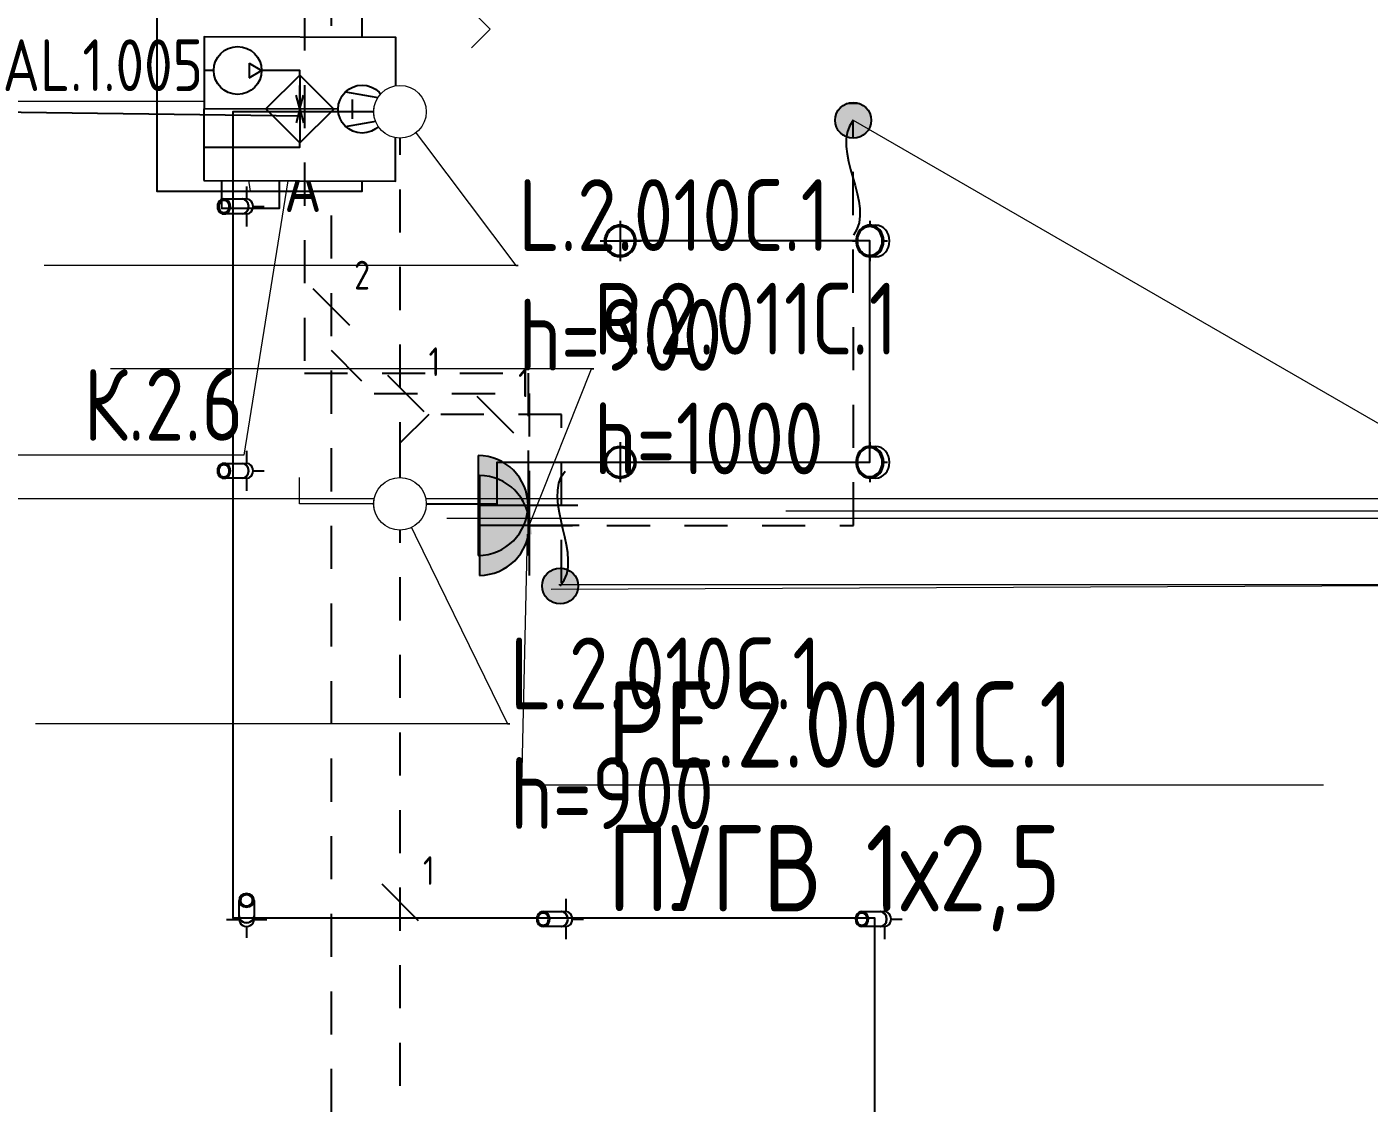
# Model space of a CAD drawing. Header units: millimetres. Extents: x -298345 to 861279, y -149517 to 72226.
# Drawn here: x 309393 to 314063, y 15445 to 19191 of the extents above; entities that cross this region are included whole.
import ezdxf
from ezdxf import colors
from ezdxf.entities.mleader import LeaderData, LeaderLine
from ezdxf.math import Vec2, Vec3

# ---------------------------------------------------------------- set-up
doc = ezdxf.new("R2010")
doc.units = ezdxf.units.MM
doc.set_wipeout_variables(frame=1)
doc.linetypes.add('JIS_02_0.7', pattern=[1.35, 0.75, -0.6])
doc.layers.get('0').update_dxf_attribs({"plot": 0})
for name, color, linetype in [('0_UNC_10 ОВ и ВК. Трассы', 1, 'Continuous'), ('0_UNC_12 ДСУП. Оборудование', 104, 'Continuous'), ('0_UNC_12 ДСУП. Трассы', 104, 'Continuous'), ('0_UNC_2 Розетки. Трассы', 1, 'Continuous'), ('0_UNC_3 Свет. Выключатели 230', 1, 'Continuous'), ('0_UNC_3 Свет. Выключатели 230. Трассы', 1, 'Continuous'), ('0_UNC_3 Свет. Трассы', 1, 'Continuous'), ('0_UNC_3.2 Аварийный свет. Оборудование', 1, 'Continuous'), ('0_UNC_3.2 Аварийный свет. Трассы', 1, 'Continuous'), ('ВиК. Оборудование', 1, 'Continuous'), ('ВиК. Трассы', 1, 'Continuous')]:
    doc.layers.add(name, color=color, linetype=linetype)
doc.layers.add('0_UNC_2 Розетки. Оборудование', color=7, linetype='Continuous', true_color=0x991b1e)
doc.layers.add('0_UNC_3 Свет. Оборудование', color=7, linetype='Continuous', true_color=0x991b1e)
doc.styles.add('Unecom', font='GOST2304A_0.ttf', dxfattribs={"height": 2.5})
pattern_1 = [(0, (-2.5674, 3.856), (0, 6.985), [5.08, -1.905]), (90, (-2.5674, 3.856), (-6.985, 4e-16), [5.08, -1.905])]

# ---------------------------------------------------------------- blocks, each defined once
blk = doc.blocks.new('*U115')
at = {"color": 0}
blk.add_wipeout([(-0.867, 0.857), (-0.864, 0.935), (-0.849, 1.041), (-0.806, 1.186), (-0.751, 1.301), (-0.648, 1.44), (-0.501, 1.575), (-0.34, 1.661), (-0.16, 1.719), (0.007, 1.733), (0.198, 1.711), (0.389, 1.64), (0.524, 1.558), (0.642, 1.449), (0.758, 1.3), (0.813, 1.168), (0.85, 1.021), (0.863, 0.87), (0.856, 0.748), (0.834, 0.63), (0.785, 0.505), (0.707, 0.365), (0.629, 0.271), (0.522, 0.175), (0.379, 0.087), (0.199, 0.027), (0, 0), (-0.126, 0.012), (-0.303, 0.055), (-0.47, 0.138), (-0.589, 0.231), (-0.721, 0.391), (-0.796, 0.536), (-0.855, 0.723)], dxfattribs=at)
blk.add_wipeout([(-0.867, 0.867), (-0.862, 0.958), (-0.842, 1.074), (-0.806, 1.186), (-0.751, 1.301), (-0.687, 1.396), (-0.608, 1.485), (-0.501, 1.575), (-0.409, 1.632), (-0.271, 1.691), (-0.16, 1.719), (-0.037, 1.733), (0.05, 1.733), (0.198, 1.711), (0.339, 1.665), (0.438, 1.615), (0.555, 1.533), (0.642, 1.449), (0.727, 1.34), (0.789, 1.228), (0.838, 1.09), (0.863, 0.952), (0.863, 0.788), (0.834, 0.63), (0.775, 0.477), (0.707, 0.365), (0.629, 0.271), (0.522, 0.175), (0.411, 0.104), (0.281, 0.047), (0.117, 0.008), (-0.059, 0.002), (-0.194, 0.022), (-0.346, 0.072), (-0.47, 0.138), (-0.589, 0.231), (-0.679, 0.328), (-0.763, 0.455), (-0.83, 0.617), (-0.86, 0.757)], dxfattribs=at)
at = {"color": 0, "lineweight": 13}
blk.add_lwpolyline([(0, 1.734), (0, 4.179), (0.867, 4.179)], dxfattribs=at)
blk.add_circle((0, 0.867), 0.867, dxfattribs=at)
blk.add_circle((0, 0.867), 0.867, dxfattribs=at)
blk.add_circle((0, 0.867), 0.867, dxfattribs=at)
blk.add_circle((0, 0.867), 0.867, dxfattribs=at)
blk.add_circle((0, 0.867), 0.867, dxfattribs=at)
blk.add_circle((0, 0.867), 0.867, dxfattribs=at)
at = {"color": 0, "style": 'Unecom', "flags": 9}
for tag in ['ГРУППА', 'НАИМЕНОВАНИЕ']:
    blk.add_attdef(tag, (0, 0), '', height=2.5, dxfattribs=at)
blk = doc.blocks.new('_None')
blk = doc.blocks.new('*U129')
at = {"color": 18, "true_color": 0x000000, "style": 'Unecom'}
blk.add_attdef('K.', (-0.734, 5.124), '', height=2.5, dxfattribs=at)
at = {"color": 0}
blk.add_wipeout([(-3.369, -2.501), (-3.355, 2.499), (3.311, 2.482), (3.298, -2.518)], dxfattribs=at)
for p, q in [((-1.791, 1.579), (-1.792, 1.079)), ((-1.791, 1.579), (-1.358, 1.327)), ((-3.025, 1.332), (-3.358, 1.333)), ((-1.792, 1.079), (-1.358, 1.327)), ((-0.025, 1.169), (-0.032, -1.188)), ((-0.029, -0.01), (-0.157, 0.474)), ((-0.029, -0.01), (-0.157, 0.474)), ((-0.029, -0.01), (0.102, 0.473)), ((-0.029, -0.01), (0.102, 0.473)), ((1.563, 0.588), (2.887, 0.351)), ((1.804, -0.348), (1.806, 0.319)), ((1.305, -0.013), (-3.362, -0.001)), ((-0.029, -0.01), (-0.159, -0.492)), ((-0.029, -0.01), (-0.159, -0.492)), ((-0.029, -0.01), (0.099, -0.493)), ((-0.029, -0.01), (0.099, -0.493)), ((1.56, -0.615), (2.885, -0.385)), ((2.971, -0.017), (3.305, -0.018))]:
    blk.add_line(p, q, dxfattribs=at)
for points in [[(-3.369, -2.501), (3.298, -2.518), (3.311, 2.482), (-3.355, 2.499)], [(-0.032, -1.188), (1.15, -0.013), (-0.025, 1.169), (-1.207, -0.006)]]:
    blk.add_lwpolyline(points, close=True, dxfattribs=at)
for points in [[(-0.025, 1.169), (-0.025, 1.324), (-1.358, 1.327)], [(-3.366, -1.334), (-0.032, -1.343), (-0.032, -1.188)]]:
    blk.add_lwpolyline(points, dxfattribs=at)
for centre in [(-2.192, 1.33), (2.138, -0.015)]:
    blk.add_circle(centre, 0.833, dxfattribs=at)
blk = doc.blocks.new('*U314')
at = {"ltscale": 0.4}
h = blk.add_hatch(color=0, dxfattribs=at)
h.dxf.hatch_style = 1
h.paths.add_polyline_path([(0, -1.737), (0, 0), (-1.737, 0, 0.414214)])
h = blk.add_hatch(color=0, dxfattribs=at)
h.dxf.hatch_style = 1
h.paths.add_polyline_path([(0, -1.737, 0.414214), (1.737, 0), (0, 0)])
at = {"color": 0, "linetype": 'ByBlock', "lineweight": -2}
for points in [[(1.737, 0), (-1.737, 0)], [(1.737, -1.737), (-1.737, -1.737)]]:
    blk.add_lwpolyline(points, dxfattribs=at)
at = {"color": 0, "ltscale": 0.4}
blk.add_lwpolyline([(0, -3.475), (0, 0)], dxfattribs=at)
at = {"color": 0, "linetype": 'ByBlock', "lineweight": -2}
blk.add_arc((0, 0), 1.737, 180, 0, dxfattribs=at)
at = {"color": 18, "true_color": 0x000000, "style": 'Unecom', "flags": 1}
for tag, p in [('НАЗНАЧЕНИЕ', (-2.52, 0.678)), ('ГРУППА', (-2.52, -2.272))]:
    blk.add_attdef(tag, p, '', height=2.5, rotation=180, dxfattribs=at)
at = {"layer": 'Defpoints', "style": 'Unecom'}
for tag, p in [('АТРИБУТ', (12.974, 0.678)), ('МОДЕЛЬ', (12.974, -2.272))]:
    blk.add_attdef(tag, p, '', height=2.5, rotation=180, dxfattribs=at)
blk = doc.blocks.new('*U325')
at = {"ltscale": 0.4}
h = blk.add_hatch(color=0, dxfattribs=at)
h.dxf.hatch_style = 1
h.paths.add_polyline_path([(-1.737, 0), (0, 0), (0, 1.737, 0.414214)])
h = blk.add_hatch(color=0, dxfattribs=at)
h.dxf.hatch_style = 1
h.paths.add_polyline_path([(-1.737, 0, 0.414214), (0, -1.737), (0, 0)])
at = {"color": 0, "linetype": 'ByBlock', "lineweight": -2}
for points in [[(-1.737, -1.737), (-1.737, 1.737)], [(0, -1.737), (0, 1.737)]]:
    blk.add_lwpolyline(points, dxfattribs=at)
at = {"color": 0, "ltscale": 0.4}
blk.add_lwpolyline([(-3.475, 0), (0, 0)], dxfattribs=at)
at = {"color": 0, "linetype": 'ByBlock', "lineweight": -2}
blk.add_arc((0, 0), 1.737, 90, 270, dxfattribs=at)
at = {"color": 18, "true_color": 0x000000, "style": 'Unecom', "flags": 1}
for tag, p in [('НАЗНАЧЕНИЕ', (-2.52, 0.678)), ('ГРУППА', (-2.52, -2.272))]:
    blk.add_attdef(tag, p, '', height=2.5, rotation=180, dxfattribs=at)
at = {"layer": 'Defpoints', "style": 'Unecom'}
for tag, p in [('АТРИБУТ', (12.974, 0.678)), ('МОДЕЛЬ', (12.974, -2.272))]:
    blk.add_attdef(tag, p, '', height=2.5, rotation=180, dxfattribs=at)
blk = doc.blocks.new('*U118')
at = {"color": 0, "lineweight": 13}
for points in [[(0, 1.734), (0, 4.179), (0.867, 4.179)], [(0, 0), (0, -2.445), (-0.867, -2.445)]]:
    blk.add_lwpolyline(points, dxfattribs=at)
blk.add_circle((0, 0.867), 0.867, dxfattribs=at)
blk.add_circle((0, 0.867), 0.867, dxfattribs=at)
blk.add_circle((0, 0.867), 0.867, dxfattribs=at)
blk.add_circle((0, 0.867), 0.867, dxfattribs=at)
blk.add_circle((0, 0.867), 0.867, dxfattribs=at)
at = {"color": 0, "style": 'Unecom', "flags": 9}
for tag in ['ГРУППА', 'НАИМЕНОВАНИЕ']:
    blk.add_attdef(tag, (0, 0), '', height=2.5, dxfattribs=at)
blk = doc.blocks.new('АО')
at = {"color": 1}
blk.add_lwpolyline([(-100, 60), (100, 60), (100, -60), (-100, -60), (-100, 60)], dxfattribs=at)
at = {"color": 1, "insert": (117.1, 107.6), "char_height": 180, "attachment_point": 1, "style": 'Unecom'}
blk.add_mtext('А', dxfattribs=at)
blk = doc.blocks.new('*U165')
h = blk.add_hatch()
h.set_pattern_fill('ANGLE', color=0)
h.set_pattern_definition(pattern_1)
h.paths.add_polyline_path([(1.25, -1.25, 1), (-1.25, -1.25, 1)])
at = {"linetype": 'ByBlock'}
h = blk.add_hatch(color=0, dxfattribs=at)
h.dxf.hatch_style = 1
h.paths.add_polyline_path([(0, 0, 1), (0, -2.5, 1)])
at = {"color": 0, "linetype": 'ByBlock'}
blk.add_circle((0, -1.25), 1.25, dxfattribs=at)
at = {"color": 0, "linetype": 'ByBlock', "start_tangent": (-7.49885, 6.497386), "end_tangent": (-9.803851, 7.960876)}
blk.add_spline([(0, -1.25), (-7.998, -1.066)], degree=3, dxfattribs=at)
blk = doc.blocks.new('ELTOOL_CABLE_TICK_ANNO_100_1p8_0p8_0p6')
at = {"linetype": 'ByBlock'}
blk.add_line((-63.6, 63.6), (63.6, -63.6), dxfattribs=at)
at = {"style": 'Unecom'}
blk.add_attdef('COUNT', (80, 60), '', height=100, dxfattribs=at)
blk = doc.blocks.new('Светильник встраиваемый_Maytoni Share_DL126-GX53-WB_D110х H42мм - Share 110х42-V119-План расположения приборов освещения_ выключателей_ групп освещения мансардного этажа на отметке _3_300')
at = {"color": 0}
for p, q in [((0, 70), (0, -30)), ((-70, 0), (70, 0)), ((0, -30), (0, -35)), ((0, -35), (0, -53)), ((0, -53.5), (0, -70))]:
    blk.add_line(p, q, dxfattribs=at)
for radius, start, end in [(55, 0, 180), (50, 360, 180), (55, 180, 213.2921), (50, 180, 217.2426), (50, 322.7574, 360), (55, 326.7079, 360), (55, 213.2921, 219.8763), (55, 219.8763, 254.6562), (50, 217.2426, 224.4853), (50, 225, 315), (55, 285.3438, 320.1237), (50, 315.5147, 322.7574), (55, 320.1237, 326.7079), (55, 255, 285)]:
    blk.add_arc((0, 0), radius, start, end, dxfattribs=at)
at = {"color": 0, "style": 'Unecom', "flags": 9}
for tag in ['ГРУППА', 'МОЩНОСТЬ', 'НАИМЕНОВАНИЕ']:
    blk.add_attdef(tag, (0, 0), '', height=2.5, dxfattribs=at)
blk = doc.blocks.new('Светильник встраиваемый_Maytoni Share_DL126-GX53-WB_D110х H42мм - Share 110х42-V120-План расположения приборов освещения_ выключателей_ групп освещения мансардного этажа на отметке _3_300')
at = {"color": 0}
for p, q in [((0, 70), (0, 0)), ((-70, 0), (70, 0)), ((0, -0.2), (0, -39.7)), ((0, -40), (0, -45)), ((0, -45), (0, -70))]:
    blk.add_line(p, q, dxfattribs=at)
for radius, start, end in [(55, 105, 162.9712), (50, 45, 167.9735), (55, 75, 104.915), (55, 30, 74.5027), (55, 166.9974, 180), (55, 180, 195), (55, 163.5974, 166.9974), (50, 167.9735, 180), (50, 180, 195), (50, 11.7988, 45), (55, 12.7957, 30), (50, 345, 360), (50, 360, 11.7988), (55, 345, 360), (55, 0, 12.7957), (55, 195, 210), (50, 195, 210), (55, 210, 217.0843), (55, 217.7548, 219.0765), (50, 210, 224.9309), (55, 219.0765, 226.9807), (55, 226.9807, 312.8829), (50, 225, 236.2959), (50, 236.2959, 303.5541), (50, 303.5541, 314.9477), (50, 315, 323.2452), (55, 312.8829, 320.8271), (50, 323.3293, 329.749), (55, 320.8271, 322.7308), (50, 330, 345), (55, 323.2539, 330), (55, 330, 345)]:
    blk.add_arc((0, 0), radius, start, end, dxfattribs=at)
at = {"color": 0, "style": 'Unecom', "flags": 9}
for tag in ['ГРУППА', 'МОЩНОСТЬ', 'НАИМЕНОВАНИЕ']:
    blk.add_attdef(tag, (0, 0), '', height=2.5, dxfattribs=at)
blk = doc.blocks.new('Светильник встр_тке _3_3000')
at = {"color": 0}
for p, q in [((6623.1, 7895), (6623.8, 7895)), ((6623.4, 7895), (6633.1, 7895)), ((6623.8, 7910), (6623.8, 7894.9)), ((6633.1, 7895), (6644.1, 7895)), ((6562.9, 7840), (6575.2, 7840)), ((6671.3, 7840), (6684.7, 7840)), ((6623.8, 7785), (6623.1, 7785)), ((6633.1, 7785), (6623.4, 7785)), ((6623.8, 7785.1), (6623.8, 7770)), ((6644.1, 7785), (6633.1, 7785))]:
    blk.add_line(p, q, dxfattribs=at)
for centre, major_axis, start_param, end_param in [((6623.1, 7840), (0, 55), 4.712389, 7.853982), ((6623.8, 7840), (0, 55), 4.712389, 6.283185), ((6623.4, 7840), (0, 55), 4.712389, 6.021386), ((6644.1, 7840), (0, 55), 4.712389, 6.283185), ((6623.1, 7840), (0, 50), 4.712389, 7.853982), ((6623.1, 7840), (0, 55), 1.570796, 4.712389), ((6623.1, 7840), (0, 50), 1.570796, 4.712389), ((6623.8, 7840), (0, 55), 3.141593, 4.712389), ((6623.4, 7840), (0, 55), 3.403392, 4.712389), ((6644.1, 7840), (0, 55), 3.141593, 4.712389)]:
    blk.add_ellipse(centre, major_axis=major_axis, ratio=0.870528, start_param=start_param, end_param=end_param, dxfattribs=at)
at = {"color": 0, "style": 'Unecom', "flags": 9}
for tag in ['ГРУППА', 'МОЩНОСТЬ', 'НАИМЕНОВАНИЕ']:
    blk.add_attdef(tag, (0, 0), '', height=2.5, dxfattribs=at)
blk = doc.blocks.new('Светильник встр_тке _3_3001')
at = {"color": 0}
for p, q in [((6623.1, 7125), (6623.8, 7125)), ((6623.4, 7125), (6633.1, 7125)), ((6623.8, 7140), (6623.8, 7124.9)), ((6633.1, 7125), (6644.1, 7125)), ((6562.9, 7070), (6575.2, 7070)), ((6671.3, 7070), (6684.7, 7070)), ((6623.8, 7015), (6623.1, 7015)), ((6633.1, 7015), (6623.4, 7015)), ((6623.8, 7015.1), (6623.8, 7000)), ((6644.1, 7015), (6633.1, 7015))]:
    blk.add_line(p, q, dxfattribs=at)
for centre, major_axis, start_param, end_param in [((6623.1, 7070), (0, 55), 4.712389, 7.853982), ((6623.1, 7070), (0, 50), 4.712389, 7.853982), ((6623.8, 7070), (0, 55), 4.712389, 6.283185), ((6623.4, 7070), (0, 55), 4.712389, 6.021386), ((6644.1, 7070), (0, 55), 4.712389, 6.283185), ((6623.1, 7070), (0, 55), 1.570796, 4.712389), ((6623.1, 7070), (0, 50), 1.570796, 4.712389), ((6623.8, 7070), (0, 55), 3.141593, 4.712389), ((6623.4, 7070), (0, 55), 3.403392, 4.712389), ((6644.1, 7070), (0, 55), 3.141593, 4.712389)]:
    blk.add_ellipse(centre, major_axis=major_axis, ratio=0.870528, start_param=start_param, end_param=end_param, dxfattribs=at)
at = {"color": 0, "style": 'Unecom', "flags": 9}
for tag in ['ГРУППА', 'МОЩНОСТЬ', 'НАИМЕНОВАНИЕ']:
    blk.add_attdef(tag, (0, 0), '', height=2.5, dxfattribs=at)
blk = doc.blocks.new('Светильникпотол_тке _3_30022')
at = {"color": 0}
for p, q in [((4376.3, 7986), (4439.3, 7986)), ((4440.2, 7986), (4455, 7986)), ((4454.9, 7986), (4455, 7986)), ((4455, 8030), (4455, 7985.9)), ((4477.5, 7960), (4515.9, 7960)), ((4439.3, 7934), (4376.3, 7934)), ((4455, 7934), (4440.2, 7934)), ((4455, 7934), (4454.9, 7934)), ((4455, 7934), (4455, 7890))]:
    blk.add_line(p, q, dxfattribs=at)
for centre, major_axis, start_param, end_param in [((4376.3, 7960), (0, 26), 4.712389, 7.853982), ((4439.3, 7960), (0, 26), 4.712389, 6.283185), ((4440.2, 7960), (0, 26), 4.712389, 6.283185), ((4454.9, 7960), (0, 26), 4.712389, 6.283185), ((4376.3, 7960), (0, 26), 1.570796, 4.712389), ((4376.3, 7960), (0, 21), 4.712389, 7.853982), ((4376.3, 7960), (0, 21), 1.570796, 4.712389), ((4439.3, 7960), (0, 26), 3.141593, 4.712389), ((4440.2, 7960), (0, 26), 3.141593, 4.712389), ((4454.9, 7960), (0, 26), 3.141593, 4.712389), ((4455, 7960), (0, 26), 4.712389, 5.759587), ((4455, 7960), (0, 26), 4.712389, 5.759587), ((4455, 7960), (0, 26), 3.665191, 4.712389), ((4455, 7960), (0, 26), 3.665191, 4.712389)]:
    blk.add_ellipse(centre, major_axis=major_axis, ratio=0.870528, start_param=start_param, end_param=end_param, dxfattribs=at)
at = {"color": 0, "style": 'Unecom', "flags": 9}
for tag in ['ГРУППА', 'МОЩНОСТЬ', 'НАИМЕНОВАНИЕ']:
    blk.add_attdef(tag, (0, 0), '', height=2.5, dxfattribs=at)
blk = doc.blocks.new('Светильникпотол_тке _3_30019')
at = {"color": 0}
for p, q in [((1869, 4490.7), (1869, 4544.2)), ((1921, 4544.2), (1921, 4490.7)), ((1869, 4477.4), (1869, 4489.9)), ((1921, 4489.9), (1921, 4477.4)), ((1825, 4477.4), (1869, 4477.4)), ((1869, 4477.4), (1869, 4477.4)), ((1895, 4453.7), (1895, 4413.8)), ((1921, 4477.4), (1921, 4477.4)), ((1921, 4477.4), (1965, 4477.4))]:
    blk.add_line(p, q, dxfattribs=at)
for centre, major_axis, start_param, end_param in [((1895, 4544.2), (-26, 0), 3.141593, 6.283185), ((1895, 4544.2), (26, 0), 3.141593, 6.283185), ((1895, 4544.2), (21, 0), 0, 3.141593), ((1895, 4544.2), (21, 0), 3.141593, 6.283185), ((1895, 4490.7), (26, 0), 3.141593, 6.283185), ((1895, 4489.9), (-26, 0), 0, 3.141593), ((1895, 4477.4), (-26, 0), 0, 3.141593), ((1895, 4477.4), (26, 0), 3.665191, 5.759587), ((1895, 4477.4), (26, 0), 3.665191, 5.759587)]:
    blk.add_ellipse(centre, major_axis=major_axis, ratio=0.908508, start_param=start_param, end_param=end_param, dxfattribs=at)
at = {"color": 0, "style": 'Unecom', "flags": 9}
for tag in ['ГРУППА', 'МОЩНОСТЬ', 'НАИМЕНОВАНИЕ']:
    blk.add_attdef(tag, (0, 0), '', height=2.5, dxfattribs=at)
blk = doc.blocks.new('Светильникпотол_тке _3_30023')
at = {"color": 0}
for p, q in [((5565.8, 5550), (5565.8, 5505.9)), ((5487.1, 5506), (5550, 5506)), ((5551, 5506), (5565.8, 5506)), ((5565.7, 5506), (5565.8, 5506)), ((5588.3, 5480), (5626.7, 5480)), ((5550, 5454), (5487.1, 5454)), ((5565.8, 5454), (5551, 5454)), ((5565.8, 5454), (5565.7, 5454)), ((5565.8, 5454), (5565.8, 5410))]:
    blk.add_line(p, q, dxfattribs=at)
for centre, major_axis, start_param, end_param in [((5487.1, 5480), (0, 26), 4.712389, 7.853982), ((5487.1, 5480), (0, 26), 1.570796, 4.712389), ((5487.1, 5480), (0, 21), 4.712389, 7.853982), ((5487.1, 5480), (0, 21), 1.570796, 4.712389), ((5550, 5480), (0, 26), 4.712389, 6.283185), ((5550, 5480), (0, 26), 3.141593, 4.712389), ((5551, 5480), (0, 26), 4.712389, 6.283185), ((5551, 5480), (0, 26), 3.141593, 4.712389), ((5565.7, 5480), (0, 26), 4.712389, 6.283185), ((5565.7, 5480), (0, 26), 3.141593, 4.712389), ((5565.8, 5480), (0, 26), 4.712389, 5.759587), ((5565.8, 5480), (0, 26), 4.712389, 5.759587), ((5565.8, 5480), (0, 26), 3.665191, 4.712389), ((5565.8, 5480), (0, 26), 3.665191, 4.712389)]:
    blk.add_ellipse(centre, major_axis=major_axis, ratio=0.870528, start_param=start_param, end_param=end_param, dxfattribs=at)
at = {"color": 0, "style": 'Unecom', "flags": 9}
for tag in ['ГРУППА', 'МОЩНОСТЬ', 'НАИМЕНОВАНИЕ']:
    blk.add_attdef(tag, (0, 0), '', height=2.5, dxfattribs=at)
blk = doc.blocks.new('Светильникпотол_тке _3_30025')
at = {"color": 0}
for p, q in [((6674.8, 5550), (6674.8, 5505.9)), ((6596, 5506), (6659, 5506)), ((6660, 5506), (6674.8, 5506)), ((6674.7, 5506), (6674.8, 5506)), ((6697.6, 5480), (6735.7, 5480)), ((6659, 5454), (6596, 5454)), ((6674.8, 5454), (6660, 5454)), ((6674.8, 5454), (6674.7, 5454)), ((6674.8, 5454), (6674.8, 5410))]:
    blk.add_line(p, q, dxfattribs=at)
for centre, major_axis, start_param, end_param in [((6596, 5480), (0, 26), 4.712389, 7.853982), ((6596, 5480), (0, 26), 1.570796, 4.712389), ((6596, 5480), (0, 21), 4.712389, 7.853982), ((6596, 5480), (0, 21), 1.570796, 4.712389), ((6659, 5480), (0, 26), 4.712389, 6.283185), ((6659, 5480), (0, 26), 3.141593, 4.712389), ((6660, 5480), (0, 26), 4.712389, 6.283185), ((6660, 5480), (0, 26), 3.141593, 4.712389), ((6674.7, 5480), (0, 26), 4.712389, 6.283185), ((6674.7, 5480), (0, 26), 3.141593, 4.712389), ((6674.8, 5480), (0, 26), 4.712389, 5.759587), ((6674.8, 5480), (0, 26), 4.712389, 5.759587), ((6674.8, 5480), (0, 26), 3.665191, 4.712389), ((6674.8, 5480), (0, 26), 3.665191, 4.712389)]:
    blk.add_ellipse(centre, major_axis=major_axis, ratio=0.870528, start_param=start_param, end_param=end_param, dxfattribs=at)
at = {"color": 0, "style": 'Unecom', "flags": 9}
for tag in ['ГРУППА', 'МОЩНОСТЬ', 'НАИМЕНОВАНИЕ']:
    blk.add_attdef(tag, (0, 0), '', height=2.5, dxfattribs=at)
blk = doc.blocks.new('*U298')
h = blk.add_hatch()
h.set_pattern_fill('ANGLE', color=0)
h.set_pattern_definition(pattern_1)
h.paths.add_polyline_path([(1.25, -1.25, 1), (-1.25, -1.25, 1)])
at = {"linetype": 'ByBlock'}
h = blk.add_hatch(color=0, dxfattribs=at)
h.dxf.hatch_style = 1
h.paths.add_polyline_path([(1.249, -1.307, 1), (-1.249, -1.193, 1)])
at = {"color": 0, "linetype": 'ByBlock'}
blk.add_circle((0, -1.25), 1.25, dxfattribs=at)
at = {"color": 0, "linetype": 'ByBlock', "start_tangent": (6.832687, 7.194662), "end_tangent": (8.399797, 9.430507)}
blk.add_spline([(0, -1.25), (0.549, 6.731)], degree=3, dxfattribs=at)

msp = doc.modelspace()

# ---------------------------------------------------------------- linework, layer by layer
at = {"layer": '0_UNC_2 Розетки. Трассы', "color": 1, "linetype": 'JIS_02_0.7', "ltscale": 200}
for points in [[(311148.6, 21230.3), (311148.6, 20184.3), (310998.6, 20034.3), (310602, 20034.3), (310452, 19884.3), (310452, 13879.5), (311999.8, 13879.5)], [(311148.6, 21230.3), (311148.6, 20184.3), (310998.6, 20034.3), (310602, 20034.3), (310452, 19884.3), (310452, 18065.4), (310602, 17915.4), (311141.4, 17915.4), (311141.4, 17455.7), (312269.4, 17455.7), (312267.9, 18865.5)]]:
    msp.add_lwpolyline(points, dxfattribs=at)
at = {"layer": '0_UNC_3 Свет. Выключатели 230. Трассы', "linetype": 'JIS_02_0.7', "ltscale": 200}
for points in [[(311175.9, 21264.3), (311175.9, 20567.4), (310589.9, 20567.4), (310489.9, 20467.4), (310489.9, 18896), (310691.4, 18895.3), (310691.4, 14493.5), (310408.6, 14493.5), (310408.6, 13809.2), (312092.9, 13811.5)], [(311253.6, 17255.6), (311253.6, 17841.8), (310791.4, 17841.8), (310691.4, 17741.8), (310691.4, 17530.9)]]:
    msp.add_lwpolyline(points, dxfattribs=at)
at = {"layer": '0_UNC_3 Свет. Трассы'}
msp.add_lwpolyline([(310691.4, 17530.9), (311030, 17530.9), (311030, 17675.7), (312326.4, 17675.7), (312325.7, 18445.7), (311457.9, 18445.7)], dxfattribs=at)
at = {"layer": '0_UNC_3.2 Аварийный свет. Трассы'}
msp.add_lwpolyline([(310171.2, 23572.5), (310171.2, 21964.8), (308620, 21964.8), (308620, 21622.6), (310182.7, 21622.6), (310182.7, 20594.1), (308620, 20594.1), (308620, 19983.6), (309844.9, 19983.6), (309844.9, 18618.8), (310171.2, 18618.8), (310559.9, 18618.8), (310559.9, 20089.5), (310559.9, 20860.7), (310559.9, 20810.7), (316078.5, 20810.7), (316078.5, 21920.8), (316345.4, 21920.8), (316345.4, 20089.5), (316783.9, 20089.5), (323782.8, 20089.5)], dxfattribs=at)

# ---------------------------------------------------------------- block references
at = {"layer": '0_UNC_12 ДСУП. Оборудование', "xscale": 100, "yscale": 100, "zscale": 100, "rotation": 89.99999999999999}
msp.add_blockref('*U314', (310963.1, 17525.2), dxfattribs=at)
at = {"layer": '0_UNC_2 Розетки. Оборудование', "linetype": 'ByBlock', "xscale": 49.99999999999999, "yscale": 49.99999999999999, "zscale": 49.99999999999999, "rotation": 91.44414971166562}
msp.add_blockref('*U165', (312205.4, 18864), dxfattribs=at)
at = {"layer": '0_UNC_2 Розетки. Оборудование', "xscale": 100, "yscale": 100, "zscale": 100, "rotation": 180}
msp.add_blockref('*U325', (310967.6, 17455.7), dxfattribs=at)
at = {"layer": '0_UNC_2 Розетки. Трассы', "color": 1}
for p, values in [((310452, 18216.7), {'COUNT': '2'}), ((310711, 17915.4), {'COUNT': '1'})]:
    msp.add_blockref('ELTOOL_CABLE_TICK_ANNO_100_1p8_0p8_0p6', p, dxfattribs=at).add_auto_attribs(values)
at = {"layer": '0_UNC_3 Свет. Выключатели 230. Трассы'}
for p in [(311022.5, 17841.8), (310691.4, 16144.7)]:
    msp.add_blockref('ELTOOL_CABLE_TICK_ANNO_100_1p8_0p8_0p6', p, dxfattribs=at).add_auto_attribs({'COUNT': '1'})
at = {"layer": '0_UNC_3 Свет. Выключатели 230. Трассы', "linetype": 'ByBlock', "xscale": 49.99999999999999, "yscale": 49.99999999999999, "zscale": 49.99999999999999, "rotation": 1.444149711665488}
msp.add_blockref('*U298', (311247, 17307.5), dxfattribs=at)
at = {"layer": '0_UNC_3 Свет. Оборудование'}
for name, p in [('Светильник встраиваемый_Maytoni Share_DL126-GX53-WB_D110х H42мм - Share 110х42-V120-План расположения приборов освещения_ выключателей_ групп освещения мансардного этажа на отметке _3_300', (311457.6, 18445.7)), ('Светильник встр_тке _3_3000', (305702.6, 10605.7)), ('Светильникпотол_тке _3_30022', (305702.6, 9685.7)), ('Светильник встраиваемый_Maytoni Share_DL126-GX53-WB_D110х H42мм - Share 110х42-V119-План расположения приборов освещения_ выключателей_ групп освещения мансардного этажа на отметке _3_300', (311457.6, 17675.7)), ('Светильник встр_тке _3_3001', (305702.6, 10605.7)), ('Светильникпотол_тке _3_30019', (308262.6, 11606.6)), ('Светильникпотол_тке _3_30023', (305702.6, 10605.7)), ('Светильникпотол_тке _3_30025', (305702.6, 10605.7))]:
    msp.add_blockref(name, p, dxfattribs=at)
at = {"layer": '0_UNC_3.2 Аварийный свет. Оборудование'}
msp.add_blockref('АО', (310171.2, 18618.8), dxfattribs=at)

# ---------------------------------------------------------------- leaders
at = {"layer": '0_UNC_10 ОВ и ВК. Трассы', "ltscale": 2}
ml = msp.add_multileader_mtext('Standard', dxfattribs=at)
ml.set_content('К.2.6', color=7, style='Unecom')
ml.set_leader_properties(color=7, linetype='ByLayer', lineweight=13)
ml.set_arrow_properties(name='NONE')
ml.build(insert=Vec2(0, 0))
ml.multileader.update_dxf_attribs({"text_left_attachment_type": 6, "text_right_attachment_type": 6, "text_bottom_attachment_type": 10, "dogleg_length": 0, "arrow_head_size": 0, "scale": 100})
ctx = ml.context
ctx.base_point, ctx.scale, ctx.char_height, ctx.arrow_head_size, ctx.plane_origin = Vec3(309578, 17700.7), 100, 250, 0, Vec3(311458.8, 22894.5)
ctx.left_attachment, ctx.right_attachment, ctx.top_attachment, ctx.text_align_type = 6, 6, 10, 2
notes = []
notes.append((ctx, [(0, (1, 1, 0), (310148.5, 17700.7), (-1, 0), 0, [(0, [(310341.1, 18901.2)], 0, [])])]))
ctx.mtext.insert, ctx.mtext.width, ctx.mtext.alignment, ctx.mtext.flow_direction = Vec3(310146.5, 18000.7), 23.803, 3, 5
at = {"layer": '0_UNC_12 ДСУП. Оборудование', "ltscale": 200}
ml = msp.add_multileader_mtext('Standard', dxfattribs=at)
ml.set_content('РЕ.2.0011C.1\\PПУГВ 1х2,5', color=7, style='Unecom')
ml.set_leader_properties(color=7, linetype='ByLayer', lineweight=13)
ml.build(insert=Vec2(0, 0))
ml.multileader.update_dxf_attribs({"text_left_attachment_type": 6, "text_right_attachment_type": 8, "text_bottom_attachment_type": 10, "dogleg_length": 1, "arrow_head_size": 100, "scale": 100})
ctx = ml.context
ctx.base_point, ctx.scale, ctx.char_height, ctx.arrow_head_size, ctx.landing_gap_size, ctx.plane_origin = Vec3(311213.7, 16552.8), 100, 300, 100, 200, Vec3(303893.5, 12893.8)
ctx.left_attachment, ctx.right_attachment, ctx.top_attachment = 6, 8, 10
notes.append((ctx, [(0, (1, 1, 0), (311113.7, 16552.8), (1, 0), 100, [(0, [(311136.8, 17525.2)], 0, [])])]))
ctx.mtext.insert, ctx.mtext.flow_direction = Vec3(311413.7, 16912.8), 5
at = {"layer": '0_UNC_2 Розетки. Оборудование', "color": 7, "ltscale": 200}
ml = msp.add_multileader_mtext('Standard', dxfattribs=at)
ml.set_content('Спуск кабельных линий на первый этаж', color=7, style='Unecom')
ml.set_leader_properties(color=7, linetype='ByLayer', lineweight=13)
ml.set_arrow_properties(name='NONE')
ml.build(insert=Vec2(0, 0))
ml.multileader.update_dxf_attribs({"text_left_attachment_type": 6, "text_right_attachment_type": 6, "text_bottom_attachment_type": 10, "dogleg_length": 0.08, "arrow_head_size": 100, "scale": 100})
ctx = ml.context
ctx.base_point, ctx.scale, ctx.char_height, ctx.arrow_head_size, ctx.landing_gap_size, ctx.plane_origin = Vec3(317627.7, 17479.3), 100, 250, 100, 0, Vec3(309416.3, 20116.6)
ctx.left_attachment, ctx.right_attachment, ctx.top_attachment = 6, 6, 10
notes.append((ctx, [(1, (1, 1, 0), (317619.7, 17479.3), (1, 0), 8, [(0, [(311175.9, 21672.3)], 0, [])])]))
ctx.mtext.insert, ctx.mtext.width, ctx.mtext.flow_direction = Vec3(317627.7, 17779.3), 2292.152, 5
ml = msp.add_multileader_mtext('Standard', dxfattribs=at)
ml.set_content('R.2.011С.1\\PПолотенцесуш.\\Ph=670', color=7, style='Unecom')
ml.set_leader_properties(color=7, linetype='ByLayer', lineweight=13)
ml.set_arrow_properties(name='NONE')
ml.build(insert=Vec2(0, 0))
ml.multileader.update_dxf_attribs({"text_left_attachment_type": 6, "text_right_attachment_type": 6, "text_bottom_attachment_type": 10, "dogleg_length": 0.08, "arrow_head_size": 100, "scale": 100})
ctx = ml.context
ctx.base_point, ctx.scale, ctx.char_height, ctx.arrow_head_size, ctx.landing_gap_size, ctx.plane_origin = Vec3(314632.1, 17505.1), 100, 250, 100, 0, Vec3(23741.8, -18557.7)
ctx.left_attachment, ctx.right_attachment, ctx.top_attachment = 6, 6, 10
notes.append((ctx, [(0, (1, 1, 0), (314624.1, 17505.1), (1, 0), 8, [(0, [(312267.9, 18865.5)], 0, [])])]))
ctx.mtext.insert, ctx.mtext.flow_direction = Vec3(314632.1, 17805.1), 5
ml = msp.add_multileader_mtext('Standard', dxfattribs=at)
ml.set_content('R.2.011С.1\\Ph=1000', color=7, style='Unecom')
ml.set_leader_properties(color=7, linetype='ByLayer', lineweight=13)
ml.set_arrow_properties(name='NONE')
ml.build(insert=Vec2(0, 0))
ml.multileader.update_dxf_attribs({"text_left_attachment_type": 6, "text_right_attachment_type": 6, "text_bottom_attachment_type": 10, "dogleg_length": 0.08, "arrow_head_size": 100, "scale": 100})
ctx = ml.context
ctx.base_point, ctx.scale, ctx.char_height, ctx.arrow_head_size, ctx.landing_gap_size, ctx.plane_origin = Vec3(311365.5, 18000.1), 100, 250, 100, 0, Vec3(22579.1, -17817.9)
ctx.left_attachment, ctx.right_attachment, ctx.top_attachment = 6, 6, 10
notes.append((ctx, [(0, (1, 1, 0), (311357.5, 18000.1), (1, 0), 8, [(0, [(311141.4, 17455.7)], 0, [])])]))
ctx.mtext.insert, ctx.mtext.flow_direction = Vec3(311365.5, 18300.1), 5
at = {"layer": '0_UNC_3 Свет. Выключатели 230', "color": 7, "ltscale": 200}
ml = msp.add_multileader_mtext('Standard', dxfattribs=at)
ml.set_content('L.2.010C.1\\Ph=900', color=7, style='Unecom')
ml.set_leader_properties(color=7, linetype='ByLayer', lineweight=13)
ml.set_arrow_properties(name='NONE')
ml.build(insert=Vec2(0, 0))
ml.multileader.update_dxf_attribs({"text_left_attachment_type": 6, "text_right_attachment_type": 6, "text_bottom_attachment_type": 10, "dogleg_length": 0.08, "arrow_head_size": 100, "scale": 100})
ctx = ml.context
ctx.base_point, ctx.scale, ctx.char_height, ctx.arrow_head_size, ctx.landing_gap_size, ctx.plane_origin = Vec3(311073.9, 16765.7), 100, 250, 100, 0, Vec3(18160.2, -19300.5)
ctx.left_attachment, ctx.right_attachment, ctx.top_attachment = 6, 6, 10
notes.append((ctx, [(0, (1, 1, 0), (311065.9, 16765.7), (1, 0), 8, [(0, [(310691.4, 17530.9)], 0, [])])]))
ctx.mtext.insert, ctx.mtext.flow_direction = Vec3(311073.9, 17065.7), 5
at = {"layer": '0_UNC_3 Свет. Выключатели 230. Трассы', "color": 7, "ltscale": 200}
ml = msp.add_multileader_mtext('Standard', dxfattribs=at)
ml.set_content('L.2.002C.1\\Ph=1800\\PПодсветка зеркала', color=7, style='Unecom')
ml.set_leader_properties(color=7, linetype='ByLayer', lineweight=13)
ml.build(insert=Vec2(0, 0))
ml.multileader.update_dxf_attribs({"text_left_attachment_type": 6, "text_right_attachment_type": 6, "text_bottom_attachment_type": 10, "arrow_head_size": 1})
ctx = ml.context
ctx.base_point, ctx.char_height, ctx.arrow_head_size, ctx.landing_gap_size, ctx.plane_origin = Vec3(315181.8, 20187.7), 250, 1, 0, Vec3(22159, -15569.6)
ctx.left_attachment, ctx.right_attachment, ctx.top_attachment = 6, 6, 10
notes.append((ctx, [(0, (1, 1, 0), (315181.7, 20187.7), (1, 0), 0.08, [(0, [(314881.9, 21170.7)], 0, [])])]))
ctx.mtext.insert, ctx.mtext.flow_direction = Vec3(315181.8, 20509), 5
ml = msp.add_multileader_mtext('Standard', dxfattribs=at)
ml.set_content('L.2.010C.1\\Ph=1800\\PПодсветка зеркала', color=7, style='Unecom')
ml.set_leader_properties(color=7, linetype='ByLayer', lineweight=13)
ml.build(insert=Vec2(0, 0))
ml.multileader.update_dxf_attribs({"text_left_attachment_type": 6, "text_right_attachment_type": 6, "text_bottom_attachment_type": 10, "arrow_head_size": 1})
ctx = ml.context
ctx.base_point, ctx.char_height, ctx.arrow_head_size, ctx.landing_gap_size, ctx.plane_origin = Vec3(314470.7, 17248.6), 250, 1, 0, Vec3(20330.8, -20268.7)
ctx.left_attachment, ctx.right_attachment, ctx.top_attachment = 6, 6, 10
notes.append((ctx, [(0, (1, 1, 0), (314470.7, 17248.6), (1, 0), 0.08, [(0, [(311216.4, 17233.8)], 0, [])])]))
ctx.mtext.insert, ctx.mtext.flow_direction = Vec3(314470.7, 17569.9), 5
at = {"layer": '0_UNC_3.2 Аварийный свет. Оборудование'}
ml = msp.add_multileader_mtext('Standard', dxfattribs=at)
ml.set_content('AL.1.005.1', color=7, style='Unecom')
ml.set_leader_properties(color=7, linetype='ByLayer', lineweight=13)
ml.set_arrow_properties(name='NONE')
ml.build(insert=Vec2(0, 0))
ml.multileader.update_dxf_attribs({"text_left_attachment_type": 6, "text_right_attachment_type": 6, "text_bottom_attachment_type": 10, "dogleg_length": 0, "arrow_head_size": 0, "scale": 75})
ctx = ml.context
ctx.base_point, ctx.scale, ctx.char_height, ctx.arrow_head_size, ctx.landing_gap_size, ctx.plane_origin = Vec3(309308.3, 18931.3), 75, 180, 0, 1.5, Vec3(312205.3, 22154.7)
ctx.left_attachment, ctx.right_attachment, ctx.top_attachment, ctx.text_align_type = 6, 6, 10, 2
notes.append((ctx, [(0, (1, 1, 0), (310122.8, 18931.3), (-1, 0), 0, [(0, [(310171.2, 18618.8)], 0, [])])]))
ctx.mtext.insert, ctx.mtext.width, ctx.mtext.alignment, ctx.mtext.flow_direction = Vec3(310121.3, 19147.3), 1785.256, 3, 5
for ctx, leaders in notes:
    for number, flags, end, landing, length, lines in leaders:
        leader = LeaderData()
        leader.index, (leader.has_last_leader_line, leader.has_dogleg_vector, leader.attachment_direction) = number, flags
        leader.last_leader_point, leader.dogleg_vector, leader.dogleg_length = Vec3(end), Vec3(landing), length
        for number, points, colour, breaks in lines:
            line = LeaderLine()
            line.index, line.vertices, line.color, line.breaks = number, Vec3.list(points), colors.encode_raw_color(colour), breaks
            leader.lines.append(line)
        ctx.leaders.append(leader)

# ---------------------------------------------------------------- next in the draw order: block references
at = {"layer": 'ВиК. Оборудование', "color": 114, "true_color": 0x139b48, "xscale": 100, "yscale": 100, "zscale": 100}
msp.add_blockref('*U129', (310345.8, 18906), dxfattribs=at)

# ---------------------------------------------------------------- next in the draw order: linework, layer by layer
at = {"layer": '0_UNC_3 Свет. Трассы'}
msp.add_lwpolyline([(310691.4, 18895.3), (310110.4, 18895.3), (310110.4, 16110.4), (310110.4, 16089.7), (312342, 16089.7), (312342, 14429.3), (311267.6, 14429.3), (311267.6, 13930.7)], dxfattribs=at)
at = {"layer": 'ВиК. Трассы'}
msp.add_lwpolyline([(311683.3, 21280.7), (311683.3, 22568.1), (308484.1, 22568.1), (308484.1, 18905.9), (310349.4, 18880.8)], dxfattribs=at)

# ---------------------------------------------------------------- next in the draw order: block references
at = {"layer": '0_UNC_3 Свет. Выключатели 230', "color": 244, "true_color": 0x991b1e, "xscale": 105.6317492348601, "yscale": 105.6317492348601, "zscale": 105.6317492348601, "rotation": 45}
msp.add_blockref('*U118', (310822.1, 19365.5), dxfattribs=at)
at = {"layer": '0_UNC_3 Свет. Оборудование'}
msp.add_blockref('Светильникпотол_тке _3_30022', (305702.6, 10605.7), dxfattribs=at)

# ---------------------------------------------------------------- next in the draw order: leaders
at = {"layer": '0_UNC_3 Свет. Выключатели 230', "color": 7, "ltscale": 200}
ml = msp.add_multileader_mtext('Standard', dxfattribs=at)
ml.set_content('L.2.010C.1\\Ph=900', color=7, style='Unecom')
ml.set_leader_properties(color=7, linetype='ByLayer', lineweight=13)
ml.set_arrow_properties(name='NONE')
ml.build(insert=Vec2(0, 0))
ml.multileader.update_dxf_attribs({"text_left_attachment_type": 6, "text_right_attachment_type": 6, "text_bottom_attachment_type": 10, "dogleg_length": 0.08, "arrow_head_size": 100, "scale": 100})
ctx = ml.context
ctx.base_point, ctx.scale, ctx.char_height, ctx.arrow_head_size, ctx.landing_gap_size, ctx.plane_origin = Vec3(311103, 18360.7), 100, 250, 100, 0, Vec3(18160.3, -17936.3)
ctx.left_attachment, ctx.right_attachment, ctx.top_attachment = 6, 6, 10
notes = []
notes.append((ctx, [(0, (1, 1, 0), (311095, 18360.7), (1, 0), 8, [(0, [(310691.5, 18895.1)], 0, [])])]))
ctx.mtext.insert, ctx.mtext.flow_direction = Vec3(311103, 18660.7), 5
at = {"layer": '0_UNC_3 Свет. Оборудование', "color": 7, "ltscale": 200}
ml = msp.add_multileader_mtext('Standard', dxfattribs=at)
ml.set_content('L.2.001C.1\\Ph=1600\\Pрасположение блока питания для подсветки определить по месту, управление осуществляется коммутацией цепи 230v', color=7, style='Unecom')
ml.set_leader_properties(color=7, linetype='ByLayer', lineweight=13)
ml.set_arrow_properties(name='NONE')
ml.build(insert=Vec2(0, 0))
ml.multileader.update_dxf_attribs({"text_left_attachment_type": 6, "text_right_attachment_type": 6, "text_bottom_attachment_type": 10, "dogleg_length": 0.08, "arrow_head_size": 100, "scale": 100})
ctx = ml.context
ctx.base_point, ctx.scale, ctx.char_height, ctx.arrow_head_size, ctx.landing_gap_size, ctx.plane_origin = Vec3(314831.9, 17547.9), 100, 250, 100, 0, Vec3(28674.4, -15078.7)
ctx.left_attachment, ctx.right_attachment, ctx.top_attachment = 6, 6, 10
notes.append((ctx, [(1, (1, 1, 0), (317904.8, 17547.9), (-1, 0), 8, [(1, [(319912.6, 21185.7)], 0, [])])]))
ctx.mtext.insert, ctx.mtext.width, ctx.mtext.flow_direction = Vec3(314831.9, 17869.2), 3442.332, 5
for ctx, leaders in notes:
    for number, flags, end, landing, length, lines in leaders:
        leader = LeaderData()
        leader.index, (leader.has_last_leader_line, leader.has_dogleg_vector, leader.attachment_direction) = number, flags
        leader.last_leader_point, leader.dogleg_vector, leader.dogleg_length = Vec3(end), Vec3(landing), length
        for number, points, colour, breaks in lines:
            line = LeaderLine()
            line.index, line.vertices, line.color, line.breaks = number, Vec3.list(points), colors.encode_raw_color(colour), breaks
            leader.lines.append(line)
        ctx.leaders.append(leader)

# ---------------------------------------------------------------- next in the draw order: block references
at = {"layer": '0_UNC_3 Свет. Выключатели 230', "color": 244, "true_color": 0x991b1e, "xscale": 105.6317492348601, "yscale": 105.6317492348601, "zscale": 105.6317492348601, "rotation": 90}
for p in [(310783, 18895.3), (310783, 17530.9)]:
    msp.add_blockref('*U115', p, dxfattribs=at)

# ---------------------------------------------------------------- next in the draw order: linework, layer by layer
at = {"layer": '0_UNC_12 ДСУП. Трассы', "linetype": 'JIS_02_0.7', "ltscale": 200}
msp.add_lwpolyline([(311142.8, 21280.7), (311142.8, 20730.8), (311142.8, 19528.4), (310359.2, 19528.4), (310359.2, 17986.1), (311136.8, 17986.1), (311136.8, 17525.2)], dxfattribs=at)

doc.saveas('drawing.dxf')
